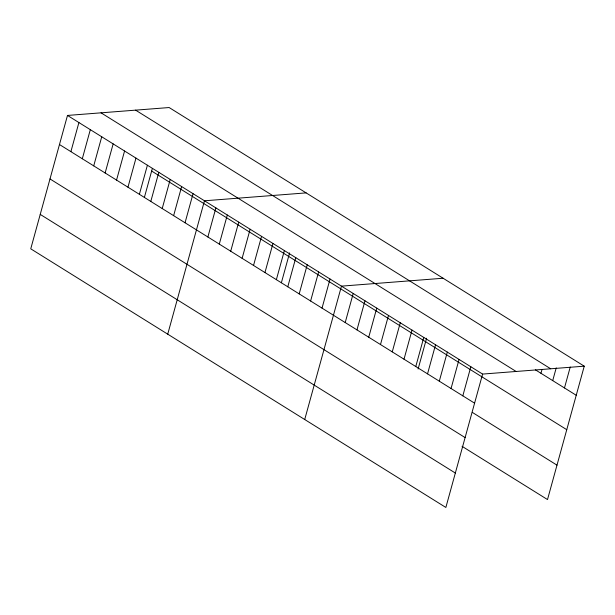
<?xml version="1.0" encoding="UTF-8"?>
<svg xmlns="http://www.w3.org/2000/svg" width="615" height="615" viewBox="0 0 615 615"><rect width="100%" height="100%" fill="white"/><g stroke="black" fill="none" stroke-linecap="round" stroke-linejoin="round"><path stroke-width="0.92" d="M584.25 366.179L169.14 107.54L67.489 115.436L30.75 248.821L445.86 507.46L482.598 374.081L584.25 366.179L547.511 499.565L462.042 446.313M70.894 151.644L78.904 122.554M82.31 158.755L90.32 129.665M93.726 165.865L101.736 136.776M105.134 172.984L113.152 143.887M116.55 180.095L124.568 150.998M127.966 187.206L135.984 158.117M139.382 194.317L147.4 165.227M144.387 197.415L152.382 168.402M150.798 201.436L158.816 172.338M162.214 208.546L170.232 179.449M173.63 215.657L181.64 186.56M185.046 222.768L193.056 193.679M167.734 334.168L204.472 200.79L306.132 192.887M207.878 236.998L215.888 207.901M219.294 244.109L227.304 215.012M230.71 251.22L238.72 222.13M242.125 258.331L250.136 229.241M253.541 265.442L261.552 236.352M264.957 272.56L272.968 243.463M276.366 279.671L284.384 250.574M281.37 282.769L289.611 252.873M287.782 286.782L295.8 257.693M299.197 293.893L307.216 264.804M310.613 301.012L318.632 271.915M322.029 308.123L330.047 279.026M304.717 419.522L341.463 286.144L443.115 278.241M345.207 322.56L353.218 293.47M356.969 329.894L364.979 300.796M368.731 337.22L376.741 308.123M380.493 344.546L388.503 315.457M392.255 351.872L400.265 322.783M404.017 359.206L412.027 330.109M415.778 366.532L423.789 337.435M418.108 369.023L426.595 338.219M427.54 373.858L435.551 344.769M439.302 381.185L447.313 352.095M451.056 388.519L459.074 359.421M462.818 395.845L470.836 366.748M540.954 373.29L541.953 369.653M552.716 380.616L556.221 367.885M564.478 387.942L570.236 367.032M135.6 110.147L550.702 368.785M535.465 369.869L576.24 395.276M101.037 112.829L516.139 371.475M67.489 115.436L482.598 374.081M151.651 171.047L566.753 429.685M59.478 144.533L474.58 403.171M472.305 412.381L556.99 465.148M50 178.95L465.101 437.588M40.229 214.404L455.338 473.043"/></g></svg>
